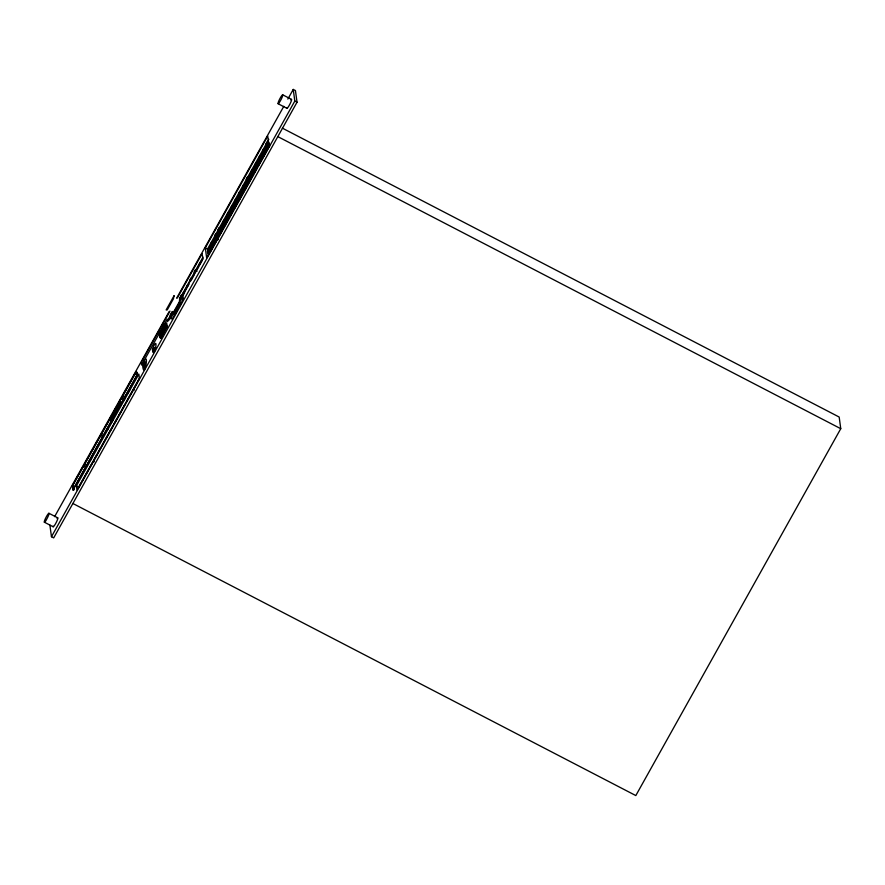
<?xml version="1.0" encoding="UTF-8"?>
<svg xmlns="http://www.w3.org/2000/svg" width="885" height="885" viewBox="0 0 885 885"><rect width="100%" height="100%" fill="white"/><g stroke="black" fill="none" stroke-linecap="round" stroke-linejoin="round"><path stroke-width="1.33" d="M144.045 363.06L144.2 362.352M154.432 348.38L152.95 350.902L153.769 349.829M172.166 312.604L174.566 313.788L180.761 302.681M154.322 348.69C155.793 343.9 150.173 355.98 154.101 349.453M155.362 348.712L155.583 347.551L154.366 349.166M154.167 349.055L154.621 348.325M154.001 350.15L153.691 351.279L155.207 348.303L153.315 352.031L153.924 351.4M144.598 364.775L144.355 365.571L145.206 364.244L144.001 366.268L145.129 363.647L144.565 364.62M153.979 349.442L154.388 348.878M155.351 349.077L154.145 351.334M144.841 366.655L145.405 365.04L144.122 367.961L145.052 365.726L144.443 367.198M144.189 364.343L144.532 363.425L143.89 365.317L144.886 362.706L144.166 364.211M144.399 364.222L144.377 364.012M54.616 516.652L169.212 311.487M176.624 298.212L283.808 106.322M287.846 99.076L293.245 89.429L295.446 90.569L297.028 102.218L53.675 537.892L51.463 536.741L49.892 525.093M171.535 314.54L167.553 321.686L167.21 319.186L141.6 365.051L141.257 362.551L170.008 311.089M177.365 297.924L202.101 253.63L202.93 259.305M269.615 145.096L206.648 257.889L205.298 247.9L267.735 136.113L269.084 146.102M83.942 466.871L85.292 464.459M100.79 436.703L102.14 434.292M110.072 420.054L120.249 401.989L119.508 401.602L120.415 403.239L110.802 420.43L109.906 418.804L110.636 419.18M121.688 399.29L123.712 395.672M159.521 334.95L159.355 333.7L164.964 323.667L166.435 324.43M194.003 272.204L195.342 269.792M172.232 311.465L170.252 315.005L170.705 318.334L172.177 319.098L183.383 299.03L182.93 295.701L181.458 294.937L179.478 298.477M189.644 280.512L190.994 278.1M214.546 235.93L215.896 233.518M217.909 229.912L219.259 227.5M246.174 179.312L247.523 176.9M265.688 144.366L267.038 141.954M73.355 489.04L136.589 375.815L136.091 372.076L72.847 485.29L73.355 489.04L74.086 489.416M159.665 334.596L160.085 337.716L160.827 338.092L167.221 326.631L166.8 323.512L166.07 323.125L159.897 334.021L159.787 333.191M72.979 489.958L137.02 375.306L136.456 371.147L72.415 485.799L72.979 489.958L73.721 490.345L73.156 486.186M168.128 319.562L172.221 312.228M179.489 299.207L202.964 257.17M268.83 139.266L207.51 249.05L208.351 255.289M144.532 362.352L143.525 364.377L145.052 361.655L144.233 362.385M159.986 334.652L165.329 324.972L165.44 325.813L164.588 324.596L165.86 325.304L160.096 335.481L159.986 334.652L160.827 335.858L162.63 332.638M182.177 295.513L202.776 258.63M90.237 460.51L91.575 458.098M107.052 430.398L108.401 427.997M111.09 423.174L113.103 419.556M123.878 400.285L125.216 397.885M127.905 393.062L129.929 389.444M139.708 377.663L76.973 490.047L76.409 485.887L138.845 374.112L139.41 378.271M161.192 337.174L159.72 336.411L165.893 325.503L166.059 326.753L160.462 336.787L160.285 335.537M168.991 320.071L170.916 316.631L170.683 314.971M189.003 284.251L187.72 286.541L187.498 284.87M194.28 274.793L191.724 279.372L191.503 277.713M196.37 271.064L198.926 266.474L198.705 264.814M202.289 260.455L199.733 265.046L199.501 263.376M207.732 250.709L210.94 244.979L210.707 243.32M160.716 335.028L165.517 326.432L163.836 330.492M170.008 318.766L171.292 316.476M183.295 294.982L184.578 292.692M207.311 251.982L208.594 249.692L208.816 251.362M209.391 248.265L212.588 242.523L212.82 244.194L209.612 249.924L209.391 248.265L210.862 249.028M213.396 241.096L216.593 235.366L216.825 237.025L213.617 242.755L213.396 241.096L214.867 241.859M217.4 233.928L220.597 228.197L220.819 229.857L217.621 235.598L217.4 233.928L218.872 234.691M221.394 226.759L224.602 221.029L224.823 222.699L221.626 228.43L221.394 226.759L222.865 227.522M225.398 219.602L228.607 213.871L228.828 215.531L225.62 221.261L225.398 219.602L226.87 220.365M229.403 212.433L232.6 206.703L232.832 208.362L229.624 214.093L229.403 212.433L230.874 213.196M233.408 205.265L236.605 199.534L236.837 201.194L233.629 206.935L233.408 205.265L234.879 206.028M237.412 198.096L240.609 192.366L240.831 194.036L237.634 199.767L237.412 198.096L238.884 198.871M241.406 190.939L244.614 185.208L244.835 186.868L241.638 192.598L241.406 190.939L242.877 191.702M245.41 183.77L248.619 178.04L248.84 179.699L245.643 185.43L245.41 183.77L246.882 184.534M249.415 176.602L252.612 170.871L252.844 172.531L249.636 178.272L249.415 176.602L250.886 177.365M253.42 169.444L256.617 163.703L256.849 165.373L253.641 171.104L253.42 169.444L254.891 170.208L256.174 167.907M257.424 162.276L260.621 156.545L260.843 158.205L257.646 163.935L257.424 162.276L258.896 163.039M261.418 155.107L264.626 149.377L264.847 151.036L261.65 156.767L261.418 155.107L262.889 155.871L264.173 153.581M265.423 147.939L268.631 142.208L268.852 143.868L265.655 149.609L265.423 147.939L266.894 148.702L269.46 144.122M170.705 318.334L181.912 298.267L181.458 294.937M210.265 247.523L208.982 249.813L205.298 247.9M233.64 205.674L234.912 203.373M241.638 191.337L242.921 189.047M247.568 180.739L245.001 185.319L243.53 184.556L243.751 186.215L246.959 180.485L246.738 178.825M249.647 177.011L250.931 174.71M253.652 169.843L255.566 166.402M257.646 162.674L258.929 160.384M266.296 147.198L267.58 144.908M160.085 337.716L166.491 326.244L166.07 323.125M161.568 336.245L166.258 326.819M212.3 247.7L212.068 246.041L215.276 240.311L215.498 241.97M216.305 240.543L216.073 238.873L219.281 233.142L219.502 234.802M220.299 233.375L220.077 231.715L223.274 225.974L223.507 227.644M224.303 226.206L224.082 224.547L227.279 218.816L227.511 220.476M228.308 219.037L228.087 217.378L231.284 211.648L231.505 213.307M232.312 211.88L232.08 210.21L235.288 204.479L235.51 206.15M236.317 204.712L236.085 203.052L239.293 197.311L239.514 198.981M240.311 197.543L240.089 195.884L243.298 190.153L243.519 191.813M244.315 190.375L244.094 188.715L247.291 182.985L247.523 184.644M252.325 176.049L252.103 174.389L255.3 168.648L255.522 170.318M260.323 161.723L260.101 160.052L263.31 154.322L263.531 155.981M264.327 154.554L264.106 152.884L267.303 147.153L267.536 148.824M268.332 147.386L268.111 145.726L269.394 143.425M211.504 247.877L212.787 245.587M215.509 240.709L217.422 237.268M219.502 233.552L220.785 231.25M227.511 219.214L229.436 215.774M235.521 204.889L237.434 201.448M78.511 487.735L81.077 483.155M81.874 481.717L85.071 475.986M85.878 474.559L89.075 468.818M89.883 467.391L93.08 461.66M97.085 454.492L93.876 460.222L94.109 461.893M97.881 453.054L101.089 447.323M101.886 445.896L105.083 440.155M105.89 438.728L109.087 432.997M109.895 431.559L113.092 425.829M113.888 424.391L117.097 418.66M118.535 416.083L121.101 411.503M121.898 410.065L125.095 404.334M126.544 401.757L129.099 397.166M129.907 395.728L133.104 389.997M137.109 382.84L133.9 388.57L134.133 390.23M137.905 381.402L139.188 379.112M210.597 251.274L213.152 246.683M213.96 245.256L217.157 239.525M221.161 232.357L217.953 238.087L218.186 239.758M221.958 230.919L225.166 225.188M225.963 223.761L229.16 218.02M229.967 216.593L233.164 210.862M233.972 209.424L237.169 203.694M237.965 202.256L241.174 196.525M241.97 195.098L244.537 190.507M245.975 187.93L249.172 182.199M249.979 180.761L253.176 175.031M253.984 173.593L257.181 167.862M257.977 166.435L261.186 160.705M261.982 159.267L265.19 153.536M265.987 152.098L269.195 146.368M51.463 536.741L294.816 101.067L293.245 89.429M282.37 128.148L839.179 417.045L840.75 428.694L635.817 795.571L72.891 503.499M179.766 298.997L179.29 301.918L172.929 313.179M173.504 313.744L174.4 313.943M282.669 94.795L291.508 99.374M294.816 101.067L297.028 102.218M278.122 103.744L286.95 108.324M277.813 136.611L840.75 428.694M268.111 145.726L269.582 146.49M265.013 149.488L263.542 148.724L263.763 150.395L266.971 144.664L266.75 142.994M264.106 152.884L265.577 153.647M260.101 160.052L261.573 160.816M257.015 163.825L255.533 163.061L255.765 164.721L258.962 158.99L258.741 157.331M253.01 170.993L251.539 170.23L251.76 171.889L254.957 166.159L254.736 164.488M252.103 174.389L253.575 175.153M249.006 178.15L247.534 177.387L247.756 179.058L250.964 173.327L250.732 171.657M244.094 188.715L245.565 189.478M240.997 192.487L239.525 191.724L239.758 193.384L242.955 187.653L242.733 185.994M240.089 195.884L241.561 196.647M236.992 199.656L235.521 198.893L235.753 200.552L238.95 194.822L238.729 193.151M236.085 203.052L237.556 203.816M232.998 206.813L231.527 206.05L231.748 207.721L234.945 201.99L234.724 200.32M232.08 210.21L233.563 210.973M228.994 213.982L227.522 213.219L227.744 214.878L230.952 209.148L230.719 207.488M228.087 217.378L229.558 218.141M224.989 221.15L223.518 220.387L223.739 222.046L226.947 216.316L226.715 214.657M224.082 224.547L225.553 225.31M220.984 228.319L219.513 227.556L219.745 229.215L222.943 223.485L222.721 221.814M220.077 231.715L221.549 232.478M216.98 235.476L215.509 234.713L215.741 236.383L218.938 230.642L218.717 228.983M216.073 238.873L217.544 239.636M212.986 242.645L211.515 241.882L211.736 243.541L214.933 237.811L214.712 236.151M212.068 246.041L213.539 246.804M209.546 253.973L208.075 253.21L211.272 247.479L211.493 249.139M196.968 271.308L195.496 270.544L195.729 272.204M181.912 298.267L183.383 299.03M166.491 326.244L167.221 326.631M166.369 327.649L164.787 326.045L166.8 327.14L166.623 325.89L165.152 325.127L165.329 326.377M159.355 333.7L160.096 334.087M141.257 362.551L143.47 363.702M137.02 375.306L137.761 375.694M136.589 375.815L137.33 376.202L136.821 372.452M76.409 485.887L78.61 487.038M48.929 513.267L57.757 517.847M44.372 522.216L53.211 526.796M267.547 141.567L267.768 143.226M262.745 150.162L262.967 151.822L259.77 157.563L259.537 155.893M259.526 163.15L259.305 161.49L256.097 167.221L256.329 168.88M251.517 177.487L251.296 175.816L248.099 181.547L248.32 183.217M194.7 271.983L194.921 273.642M190.695 279.14L190.928 280.81M186.691 286.309L186.923 287.968L183.715 293.709L183.494 292.039M182.697 293.477L182.918 295.136M165.86 325.304L165.694 324.054L159.554 335.161L159.72 336.411M164.964 323.667L165.13 324.917M160.539 336.012L160.827 338.092M137.33 372.574L137.618 374.654M120.249 401.989L120.415 403.239M290.811 99.928A5.033 0.741 -62.6 0 1 290.014 103.943A5.033 0.741 -62.6 0 1 286.862 107.682M57.06 518.4A5.033 0.741 -62.6 0 1 56.264 522.415A5.033 0.741 -62.6 0 1 53.122 526.155M142.596 364.554C143.801 383.415 150.538 345.482 142.596 364.554M152.419 349.011C153.503 362.684 159.864 331.267 152.419 349.011M174.046 295.778L173.405 298.853L167.199 309.96L166.137 309.927L174.046 295.778M279.339 102.494A5.033 0.741 -62.6 0 0 282.802 94.972A5.033 0.741 -62.6 0 0 279.052 100.337A5.033 0.741 -62.6 0 0 279.339 102.494M45.6 520.966A5.033 0.741 -62.6 0 0 49.051 513.444A5.033 0.741 -62.6 0 0 45.301 518.809A5.033 0.741 -62.6 0 0 45.6 520.966"/></g></svg>
